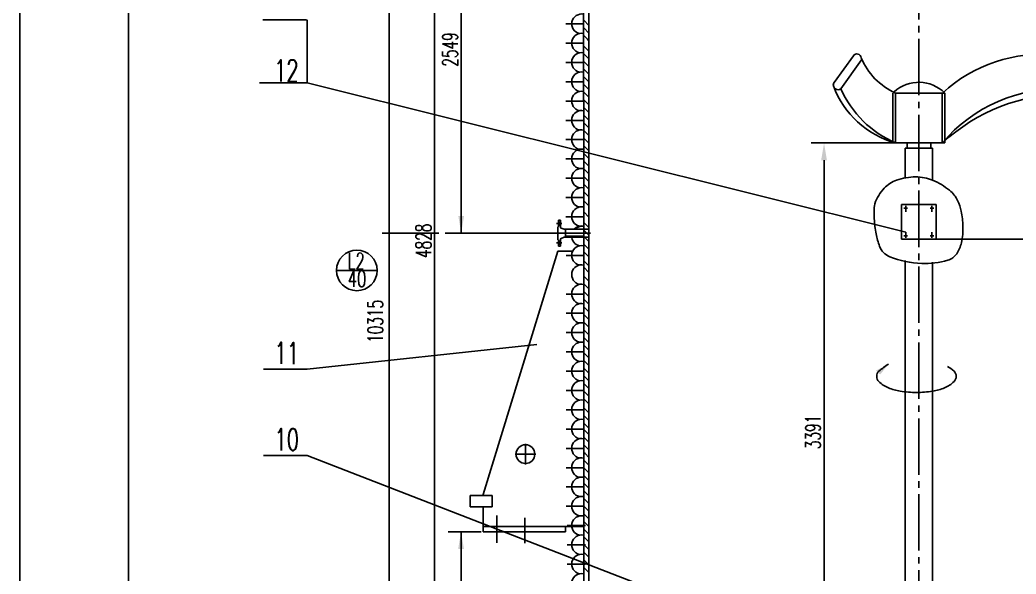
# Model space of a CAD drawing. Extents: x -1586 to 4745, y 878 to 5807.
# Drawn here: x -1586.5 to -1357, y 5491.8 to 5619.6 of the extents above; entities that cross this region are included whole.
import ezdxf

# ---------------------------------------------------------------- set-up
doc = ezdxf.new("R2010")
doc.units = 0
doc.header["$MEASUREMENT"] = 0
doc.header["$PDMODE"] = 66
doc.linetypes.add('CENTER', pattern=[17.5, 13, -1.5, 1.5, -1.5])
doc.layers.get('0').update_dxf_attribs({"linetype": 'CONTINUOUS'})
doc.layers.get('DEFPOINTS').update_dxf_attribs({"linetype": 'CONTINUOUS'})
for name, color, linetype in [('中心线层', 5, 'CENTER'), ('主体层', 1, 'CONTINUOUS'), ('剖面层', 3, 'CONTINUOUS'), ('图块层', 7, 'CONTINUOUS'), ('文字层', 6, 'CONTINUOUS')]:
    doc.layers.add(name, color=color, linetype=linetype)
doc.styles.add('STYLE1', font='txt.shx', dxfattribs={"width": 0.66})
doc.dimstyles.new('公差', dxfattribs={"dimtxt": 3.5, "dimasz": 4, "dimexe": 3, "dimexo": 0.5, "dimgap": 0.8, "dimtad": 1, "dimdec": 0, "dimdsep": 46, "dimtxsty": 'STYLE1', "dimcen": 0, "dimadec": 0, "dimazin": 0, "dimtol": 1, "dimtp": 0.025, "dimtm": 0.055, "dimtfac": 0.7, "dimtdec": 3, "dimtmove": 0, "dimatfit": 0, "dimfxl": 1, "dimtzin": 0, "dimarcsym": 0})

# ---------------------------------------------------------------- blocks, each defined once
blk = doc.blocks.new('*D58')
at = {"layer": 'DEFPOINTS', "color": 0}
for p in [(-1401.22, 5591.19), (-1384.73, 5591.19), (-1385.78, 5456.72)]:
    blk.add_point(p, dxfattribs=at)
at = {"layer": '剖面层', "color": 0, "lineweight": -2}
for p, q in [((-1385.23, 5591.19), (-1404.22, 5591.19)), ((-1401.22, 5460.72), (-1401.22, 5587.19)), ((-1386.28, 5456.72), (-1404.22, 5456.72))]:
    blk.add_line(p, q, dxfattribs=at)
at = {"layer": '剖面层', "color": 0}
for points in [[(-1401.89, 5587.19), (-1400.55, 5587.19), (-1401.22, 5591.19)], [(-1401.89, 5460.72), (-1400.55, 5460.72), (-1401.22, 5456.72)]]:
    blk.add_solid(points, dxfattribs=at)
at = {"layer": '剖面层', "color": 0, "insert": (-1403.77, 5524.55), "char_height": 3.5, "attachment_point": 5, "rotation": 90, "style": 'STYLE1'}
blk.add_mtext('3391', dxfattribs=at)

msp = doc.modelspace()

# ---------------------------------------------------------------- linework, layer by layer
at = {"color": 0, "linetype": 'ByBlock'}
for p, q in [((-1501.44, 5748.835), (-1501.44, 5326.246)), ((-1490.95, 5681.612), (-1490.95, 5475.155)), ((-1484.82, 5671.83), (-1484.82, 5570.381)), ((-1520.459, 5619.563), (-1530.499, 5619.563)), ((-1520.323, 5605.056), (-1531.325, 5605.056)), ((-1463.723, 5570.381), (-1487.693, 5570.381)), ((-1379.877, 5568.991), (-1327.203, 5568.991)), ((-1520.292, 5539.01), (-1530.332, 5539.01)), ((-1520.292, 5519.102), (-1530.332, 5519.102)), ((-1480.213, 5501.555), (-1487.855, 5501.555)), ((-1484.82, 5430.484), (-1484.82, 5501.555))]:
    msp.add_line(p, q, dxfattribs=at)
at = {"color": 0, "linetype": 'Continuous'}
for p, q in [((-1455.377, 5618.291), (-1456.577, 5619.491)), ((-1455.377, 5616.523), (-1456.577, 5617.723)), ((-1455.733, 5615.112), (-1456.577, 5615.955)), ((-1455.377, 5614.755), (-1455.733, 5615.112)), ((-1455.377, 5612.335), (-1456.577, 5613.535)), ((-1455.377, 5610.567), (-1456.577, 5611.767)), ((-1455.733, 5609.155), (-1456.577, 5609.999)), ((-1455.377, 5607.031), (-1456.577, 5608.231)), ((-1455.377, 5608.799), (-1455.733, 5609.155)), ((-1455.377, 5605.264), (-1456.577, 5606.464)), ((-1455.436, 5603.555), (-1456.577, 5604.696)), ((-1455.377, 5601.728), (-1456.577, 5602.928)), ((-1455.377, 5603.496), (-1455.436, 5603.555)), ((-1455.377, 5599.96), (-1456.577, 5601.16)), ((-1455.377, 5598.193), (-1456.577, 5599.393)), ((-1455.377, 5596.425), (-1456.577, 5597.625)), ((-1456.428, 5595.709), (-1456.577, 5595.857)), ((-1455.377, 5594.657), (-1456.428, 5595.709)), ((-1455.377, 5592.889), (-1456.577, 5594.089)), ((-1455.377, 5591.122), (-1456.577, 5592.322)), ((-1455.377, 5589.354), (-1456.577, 5590.554)), ((-1455.377, 5587.586), (-1456.577, 5588.786)), ((-1456.314, 5586.755), (-1456.577, 5587.018)), ((-1455.377, 5585.818), (-1456.314, 5586.755)), ((-1455.377, 5584.05), (-1456.577, 5585.25)), ((-1455.377, 5582.283), (-1456.577, 5583.483)), ((-1456.017, 5581.155), (-1456.577, 5581.715)), ((-1455.377, 5578.747), (-1456.577, 5579.947)), ((-1455.377, 5580.515), (-1456.017, 5581.155)), ((-1455.377, 5576.674), (-1456.577, 5577.874)), ((-1455.377, 5574.121), (-1456.577, 5575.321)), ((-1455.377, 5571.676), (-1456.577, 5572.876)), ((-1455.424, 5569.955), (-1456.577, 5571.108)), ((-1455.377, 5568.437), (-1456.577, 5569.637)), ((-1455.377, 5566.67), (-1456.577, 5567.87)), ((-1455.377, 5564.902), (-1456.577, 5566.102)), ((-1455.377, 5562.837), (-1456.577, 5564.037)), ((-1455.377, 5561.322), (-1456.577, 5562.522)), ((-1455.377, 5559.302), (-1456.577, 5560.502)), ((-1455.377, 5559.302), (-1456.577, 5560.502)), ((-1455.377, 5557.534), (-1456.577, 5558.734)), ((-1455.377, 5557.534), (-1456.577, 5558.734)), ((-1455.377, 5555.766), (-1456.577, 5556.966)), ((-1455.377, 5553.998), (-1456.577, 5555.198)), ((-1456.301, 5553.155), (-1456.577, 5553.431)), ((-1455.377, 5552.231), (-1456.301, 5553.155)), ((-1455.377, 5550.463), (-1456.577, 5551.663)), ((-1455.377, 5548.695), (-1456.577, 5549.895)), ((-1456.005, 5547.555), (-1456.577, 5548.127)), ((-1455.377, 5546.927), (-1456.005, 5547.555)), ((-1455.377, 5545.16), (-1456.577, 5546.36)), ((-1455.377, 5543.392), (-1456.577, 5544.592)), ((-1455.708, 5541.955), (-1456.577, 5542.824)), ((-1455.377, 5539.856), (-1456.577, 5541.056)), ((-1455.377, 5541.624), (-1455.708, 5541.955)), ((-1455.377, 5538.089), (-1456.577, 5539.289)), ((-1455.411, 5536.355), (-1456.577, 5537.521)), ((-1455.377, 5536.321), (-1455.411, 5536.355)), ((-1455.377, 5534.553), (-1456.577, 5535.753)), ((-1455.377, 5532.785), (-1456.577, 5533.985)), ((-1455.377, 5531.017), (-1456.577, 5532.217)), ((-1455.377, 5528.953), (-1456.577, 5530.153)), ((-1455.377, 5530.721), (-1455.411, 5530.755)), ((-1455.377, 5527.185), (-1456.577, 5528.385)), ((-1455.377, 5525.417), (-1456.577, 5526.617)), ((-1455.377, 5523.946), (-1456.577, 5525.146)), ((-1455.377, 5522.179), (-1456.577, 5523.379)), ((-1455.377, 5520.411), (-1456.577, 5521.611)), ((-1456.289, 5519.555), (-1456.577, 5519.843)), ((-1455.377, 5516.875), (-1456.577, 5518.075)), ((-1455.377, 5518.643), (-1456.289, 5519.555)), ((-1455.377, 5515.108), (-1456.577, 5516.308)), ((-1455.992, 5513.955), (-1456.577, 5514.54)), ((-1455.377, 5513.34), (-1455.992, 5513.955)), ((-1455.377, 5511.572), (-1456.577, 5512.772)), ((-1455.377, 5509.804), (-1456.577, 5511.004)), ((-1455.695, 5508.355), (-1456.577, 5509.237)), ((-1455.377, 5508.037), (-1455.695, 5508.355)), ((-1455.377, 5506.269), (-1456.577, 5507.469)), ((-1455.377, 5504.501), (-1456.577, 5505.701)), ((-1455.399, 5502.755), (-1456.577, 5503.933)), ((-1455.377, 5500.965), (-1456.577, 5502.165)), ((-1455.377, 5499.198), (-1456.577, 5500.398)), ((-1455.377, 5497.43), (-1456.577, 5498.63)), ((-1455.377, 5495.662), (-1456.577, 5496.862)), ((-1455.377, 5493.894), (-1456.577, 5495.094)), ((-1455.377, 5492.127), (-1456.577, 5493.327))]:
    msp.add_line(p, q, dxfattribs=at)
at = {"color": 4, "linetype": 'Continuous'}
msp.add_line((-1479.777, 5509.938), (-1479.777, 5510.148), dxfattribs=at)
at = {"color": 7, "linetype": 'Continuous'}
for points in [[(-1386.377, 5540.2, 0.0398045), (-1388.582, 5538.568, 0.2017812), (-1389.086, 5537.37, 0.1498561)], [(-1389.086, 5537.37, 0.2017812), (-1388.582, 5536.173, 0.0976606), (-1386.403, 5534.746, 0.0547244), (-1383.66, 5533.97, 0.0415936), (-1379.926, 5533.659, 0.0415936), (-1376.192, 5533.97, 0.0547244), (-1373.449, 5534.746, 0.0976606), (-1371.27, 5536.173, 0.2017812), (-1370.766, 5537.37, 0.2017812), (-1371.27, 5538.568, 0.0700292), (-1372.781, 5539.68, 0.0547244)]]:
    msp.add_lwpolyline(points, format="xyb", dxfattribs=at)
at = {"color": 0, "linetype": 'ByBlock'}
for points in [[(-1485.487, 5574.391), (-1484.153, 5574.391), (-1484.82, 5570.391)], [(-1485.522, 5497.555), (-1484.188, 5497.555), (-1484.855, 5501.555)]]:
    msp.add_solid(points, dxfattribs=at)
at = {"color": 7, "linetype": 'Continuous'}
msp.add_solid([(-1386.377, 5540.2), (-1389.246, 5538.73), (-1388.286, 5537.81)], dxfattribs=at)
at = {"layer": 'DEFPOINTS', "color": 0, "linetype": 'ByBlock'}
for p in [(-1484.693, 5570.381), (-1462.577, 5570.391), (-1383.377, 5568.991)]:
    msp.add_point(p, dxfattribs=at)
at = {"layer": '中心线层'}
for p, q in [((-1379.377, 5632.697), (-1379.377, 5352.446)), ((-1456.519, 5618.649), (-1460.73, 5618.649)), ((-1456.519, 5614.2), (-1460.73, 5614.2)), ((-1456.519, 5609.751), (-1460.73, 5609.751)), ((-1456.519, 5605.302), (-1460.73, 5605.302)), ((-1456.519, 5600.853), (-1460.73, 5600.853)), ((-1456.519, 5596.404), (-1460.73, 5596.404)), ((-1456.519, 5591.955), (-1460.73, 5591.955)), ((-1456.519, 5587.506), (-1460.73, 5587.506)), ((-1456.519, 5583.057), (-1460.73, 5583.057)), ((-1456.519, 5578.608), (-1460.73, 5578.608)), ((-1461.617, 5572.591), (-1462.897, 5572.591)), ((-1456.519, 5574.159), (-1460.73, 5574.159)), ((-1455.001, 5570.391), (-1503.852, 5570.391)), ((-1456.577, 5570.395), (-1460.787, 5570.395)), ((-1461.617, 5568.191), (-1462.897, 5568.191)), ((-1456.519, 5569.71), (-1460.73, 5569.71)), ((-1456.397, 5565.261), (-1460.608, 5565.261)), ((-1456.427, 5556.363), (-1460.638, 5556.363)), ((-1456.427, 5551.914), (-1460.638, 5551.914)), ((-1456.427, 5547.465), (-1460.638, 5547.465)), ((-1456.427, 5543.016), (-1460.638, 5543.016)), ((-1456.427, 5538.567), (-1460.638, 5538.567)), ((-1456.427, 5534.118), (-1460.638, 5534.118)), ((-1456.427, 5529.669), (-1460.638, 5529.669)), ((-1456.427, 5525.22), (-1460.638, 5525.22)), ((-1470.012, 5517.068), (-1470.012, 5521.82)), ((-1456.427, 5520.771), (-1460.638, 5520.771)), ((-1472.388, 5519.444), (-1467.636, 5519.444)), ((-1456.427, 5516.322), (-1460.638, 5516.322)), ((-1456.427, 5511.873), (-1460.638, 5511.873)), ((-1456.427, 5507.424), (-1460.638, 5507.424)), ((-1476.577, 5498.992), (-1476.577, 5505.329)), ((-1470.177, 5504.753), (-1470.167, 5498.926)), ((-1456.21, 5502.975), (-1460.42, 5502.975)), ((-1456.21, 5498.526), (-1460.42, 5498.526)), ((-1456.21, 5494.077), (-1460.42, 5494.077))]:
    msp.add_line(p, q, dxfattribs=at)
at = {"layer": '主体层', "color": 1, "linetype": 'Continuous'}
for p, q in [((-1456.577, 5576.815), (-1456.72, 5683.612)), ((-1455.377, 5471.155), (-1455.377, 5683.612)), ((-1398.903, 5605.106), (-1394.468, 5611.294)), ((-1397.371, 5603.692), (-1392.588, 5610.365)), ((-1384.777, 5602.696), (-1384.777, 5591.192)), ((-1373.377, 5602.696), (-1384.731, 5602.696)), ((-1373.977, 5602.696), (-1373.977, 5591.192)), ((-1385.377, 5591.192), (-1373.377, 5591.192)), ((-1382.041, 5591.192), (-1382.041, 5589.979)), ((-1376.593, 5591.192), (-1376.593, 5589.979)), ((-1382.516, 5589.979), (-1382.516, 5582.995)), ((-1382.516, 5589.979), (-1376.197, 5589.979)), ((-1376.197, 5589.979), (-1376.197, 5582.601)), ((-1456.576, 5558.587), (-1456.577, 5577.02)), ((-1383.377, 5576.996), (-1383.377, 5568.991)), ((-1383.377, 5576.991), (-1375.377, 5576.991)), ((-1375.377, 5576.991), (-1375.377, 5568.991)), ((-1462.417, 5573.391), (-1462.417, 5571.891)), ((-1461.937, 5573.391), (-1462.417, 5573.391)), ((-1461.937, 5572.951), (-1462.417, 5572.951)), ((-1461.937, 5571.768), (-1461.937, 5573.391)), ((-1462.577, 5571.891), (-1462.577, 5568.891)), ((-1462.417, 5571.891), (-1462.577, 5571.891)), ((-1461.937, 5572.231), (-1462.417, 5572.231)), ((-1461.057, 5571.291), (-1461.809, 5571.581)), ((-1455.377, 5571.291), (-1461.057, 5571.291)), ((-1460.777, 5571.291), (-1460.777, 5569.491)), ((-1462.577, 5568.891), (-1462.417, 5568.891)), ((-1462.417, 5568.891), (-1462.417, 5567.391)), ((-1461.937, 5568.551), (-1462.417, 5568.551)), ((-1461.937, 5569.013), (-1461.937, 5567.391)), ((-1461.057, 5569.491), (-1461.809, 5569.2)), ((-1455.377, 5569.491), (-1461.057, 5569.491)), ((-1383.377, 5568.991), (-1375.377, 5568.991)), ((-1462.517, 5566.213), (-1479.777, 5510.148)), ((-1459.148, 5566.213), (-1462.517, 5566.213)), ((-1461.937, 5567.831), (-1462.417, 5567.831)), ((-1462.417, 5567.391), (-1461.937, 5567.391)), ((-1382.516, 5564.079), (-1382.516, 5471.459)), ((-1376.197, 5563.731), (-1376.197, 5471.459)), ((-1456.577, 5471.155), (-1456.577, 5560.505)), ((-1482.776, 5509.938), (-1482.776, 5507.321)), ((-1477.658, 5509.938), (-1482.776, 5509.938)), ((-1477.658, 5507.321), (-1477.658, 5509.938)), ((-1482.776, 5507.321), (-1477.658, 5507.321)), ((-1479.777, 5501.555), (-1479.777, 5507.321)), ((-1456.577, 5502.755), (-1479.777, 5502.755)), ((-1460.788, 5501.555), (-1479.777, 5501.555)), ((-1460.788, 5502.755), (-1460.788, 5501.555))]:
    msp.add_line(p, q, dxfattribs=at)
at = {"layer": '主体层'}
for p, q in [((-1383.377, 5576.996), (-1381.783, 5576.996)), ((-1375.377, 5576.996), (-1376.97, 5576.996)), ((-1383.377, 5568.991), (-1381.783, 5568.991)), ((-1375.377, 5568.991), (-1376.97, 5568.991))]:
    msp.add_line(p, q, dxfattribs=at)
at = {"layer": '主体层', "color": 1, "linetype": 'Continuous'}
msp.add_circle((-1470.012, 5519.444), 2.16, dxfattribs=at)
for centre, radius, start, end in [((-1393.655, 5610.711), 1, 8.2354, 144.36954), ((-1351.169, 5578.115), 33.508, 83.97752, 132.81249), ((-1378.459, 5616.734), 15.375, 202.48351, 245.92654), ((-1398.09, 5604.523), 1, 144.36954, 190.5874), ((-1398.018, 5604.54), 1.067, 167.90835, 307.34212), ((-1379.377, 5596.688), 8.491, 45.04009, 132.06327), ((-1379.051, 5611.784), 21.362, 200.39655, 254.58071), ((-1347.354, 5568.814), 34.78, 86.71767, 139.85657), ((-1345.165, 5560.241), 42.262, 89.81383, 132.91501), ((-1461.737, 5571.768), 0.2, 180, 248.87528), ((-1461.737, 5569.013), 0.2, 111.12472, 180)]:
    msp.add_arc(centre, radius, start, end, dxfattribs=at)
at = {"layer": '主体层'}
msp.add_arc((-1374.984, 5613.688), 24.517, 204.06281, 246.57575, dxfattribs=at)
at = {"layer": '剖面层'}
for p, q in [((-1520.323, 5605.056), (-1520.323, 5619.563)), ((-1382.403, 5570.634), (-1520.323, 5605.056)), ((-1513.549, 5561.807), (-1504.172, 5561.807)), ((-1520.292, 5539.01), (-1467.367, 5544.717)), ((-1520.292, 5519.102), (-1392.331, 5469.522))]:
    msp.add_line(p, q, dxfattribs=at)
msp.add_circle((-1508.86, 5561.807), 4.688, dxfattribs=at)
at = {"layer": '图块层'}
for p, q in [((-1586.487, 5806.795), (-1586.487, 5566.795)), ((-1586.487, 4755.795), (-1586.487, 5806.795))]:
    msp.add_line(p, q, dxfattribs=at)
at = {"layer": '图块层', "color": 1}
msp.add_line((-1561.487, 4765.795), (-1561.487, 5796.795), dxfattribs=at)
at = {"layer": '图块层', "color": 4, "linetype": 'Continuous'}
for p, q in [((-1385.377, 5602.696), (-1385.377, 5591.192)), ((-1373.377, 5602.696), (-1373.377, 5591.192))]:
    msp.add_line(p, q, dxfattribs=at)
at = {"layer": '图块层', "color": 1}
for centre, start, end in [((-1457.077, 5618.649), 77.33218, 257.33218), ((-1457.077, 5614.2), 77.33218, 257.33218), ((-1457.077, 5609.751), 77.33218, 257.33218), ((-1457.077, 5605.302), 77.33218, 257.33218), ((-1457.077, 5600.853), 77.33218, 257.33218), ((-1457.077, 5596.404), 77.33218, 257.33218), ((-1457.077, 5591.955), 77.33218, 257.33218), ((-1457.077, 5587.506), 77.33218, 257.33218), ((-1457.077, 5583.057), 77.33218, 257.33218), ((-1457.077, 5578.608), 77.33218, 257.33218), ((-1457.071, 5574.21), 77.33218, 257.33218), ((-1457.077, 5569.797), 77.33218, 139.08809), ((-1457.077, 5569.71), 77.33218, 136.10507), ((-1457.077, 5569.71), 178.8987, 257.33218), ((-1457.077, 5565.261), 77.33218, 257.33218), ((-1457.077, 5560.812), 77.33253, 257.33218), ((-1457.077, 5556.363), 77.33218, 257.33218), ((-1457.077, 5551.914), 77.33218, 257.33218), ((-1457.077, 5547.465), 77.33218, 257.33218), ((-1457.077, 5543.016), 77.33218, 257.33218), ((-1457.077, 5538.567), 77.33218, 257.33218), ((-1457.077, 5534.118), 77.33218, 257.33218), ((-1457.077, 5529.669), 77.33218, 257.33218), ((-1457.077, 5525.22), 77.33218, 257.33218), ((-1457.077, 5520.771), 77.33218, 257.33218), ((-1457.077, 5516.322), 77.33218, 257.33218), ((-1457.077, 5511.873), 77.33218, 257.33218), ((-1457.077, 5507.424), 77.33218, 257.33218), ((-1457.077, 5502.975), 77.33218, 257.33218), ((-1457.077, 5498.526), 77.33218, 257.33218), ((-1457.077, 5494.077), 77.33218, 257.33218), ((-1457.077, 5489.628), 77.33218, 257.33218)]:
    msp.add_arc(centre, 2.28, start, end, dxfattribs=at)
at = {"layer": '文字层'}
for p, q in [((-1382.811, 5576.169), (-1381.994, 5576.169)), ((-1382.403, 5576.679), (-1382.403, 5575.352)), ((-1375.942, 5576.169), (-1376.759, 5576.169)), ((-1376.35, 5576.679), (-1376.35, 5575.352)), ((-1382.403, 5569.307), (-1382.403, 5570.634)), ((-1376.35, 5569.307), (-1376.35, 5570.634)), ((-1382.811, 5569.818), (-1381.994, 5569.818)), ((-1375.942, 5569.818), (-1376.759, 5569.818))]:
    msp.add_line(p, q, dxfattribs=at)
msp.add_lwpolyline([(-1389.555, 5577.19, -0.0965152), (-1387.346, 5580.759, -0.121622), (-1384.548, 5582.601, -0.0852227), (-1380.079, 5583.368, -0.0978952), (-1376.197, 5582.601, -0.0737825), (-1372.291, 5580.272, -0.1126198), (-1370.447, 5577.905, -0.058339), (-1369.639, 5575.471, -0.0425151), (-1369.221, 5571.983, -0.064209), (-1369.578, 5568.202, -0.0885115), (-1370.652, 5565.653, -0.1830097), (-1372.715, 5564.138, -0.0753247), (-1378.724, 5563.407, -0.0902209), (-1386.101, 5564.974, -0.2099987), (-1388.431, 5567.389, -0.0405817), (-1389.22, 5570.21, -0.0336043), (-1389.657, 5573.719, -0.0216038), (-1389.68, 5575.358, -0.0192924), (-1389.555, 5577.19)], format="xyb", dxfattribs=at)

# ---------------------------------------------------------------- texts
at = {"color": 0, "linetype": 'ByBlock', "attachment_point": 5, "style": 'STYLE1'}
for s, insert, char_height, rotation in [('2549', (-1487.37, 5612.739), 3.5, 90), ('12', (-1525.126, 5607.87), 5, 359.9), ('4828', (-1493.5, 5568.625), 3.5, 90), ('L2', (-1509.011, 5563.949), 3.75, 359.9), ('40', (-1508.796, 5559.896), 3.75, 359.9), ('10315', (-1504.597, 5550.049), 3.5, 90), ('11', (-1525.003, 5542.727), 5, 359.9), ('10', (-1525.003, 5522.819), 5, 359.9)]:
    msp.add_mtext(s, dxfattribs=dict(at, insert=insert, char_height=char_height, rotation=rotation))

# ---------------------------------------------------------------- dimensions: what is measured, and where the dimension line sits
at = {"layer": '剖面层'}
dim = msp.add_linear_dim(base=(-1401.222, 5591.192), p1=(-1385.777, 5456.719), p2=(-1384.731, 5591.192), angle=90, text='3391', dimstyle='公差', override={"dimtol": 0}, dxfattribs=at)
dim.commit()
dim.dimension.update_dxf_attribs({"geometry": '*D58', "text_midpoint": (-1401.222, 5524.548), "dimtype": 160})

doc.saveas('drawing.dxf')
